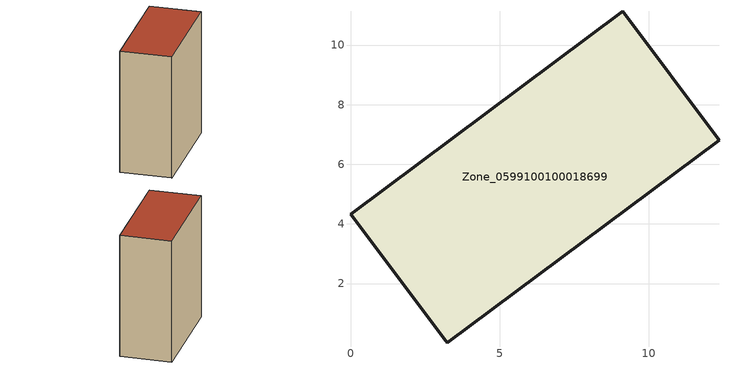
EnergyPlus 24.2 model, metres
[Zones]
Zone_0599100100018699
 floor ground (C_G): 3.2,0.09 0,4.33 9.13,11.14 12.36,6.81 3.25,0.01 z0
 wall outside (C_F): 12.36,6.81 9.13,11.14 0,4.33 3.2,0.09 3.25,0.01 12.36,6.81 z0:13.22
 roof outside (C_R): 0,4.33 3.2,0.09 3.25,0.01 12.36,6.81 9.13,11.14 z13.22
[BUILDING]
Pand.0599100100018699: North Axis=0; Terrain=City; Loads Convergence Tolerance Value=0.04; Temperature Convergence Tolerance Value=0.4; Solar Distribution=FullExterior; Maximum Number of Warmup Days=25; Minimum Number of Warmup Days=1
[Site:Location]
Rotterdam.The.Hague.AP_ZH_NLD Design_Conditions: Latitude=51.96; Longitude=4.45; Time Zone=1; Elevation=-4.5
[SITE:GROUNDTEMPERATURE:BUILDINGSURFACE]
18, 18, 18, 18, 18, 18, 18, 18, 18, 18, 18, 18
[MATERIAL] Thermal Absorptance=0.9; Solar Absorptance=0.7; Visible Absorptance=0.7
Name | Roughness | Thickness | Conductivity | Density | Specific Heat
G.TI.2015-2018 | MediumSmooth | 0.15 | 0.0428571 | 540 | 1210
F.TI.2015-2018 | Rough | 0.3 | 0.0666667 | 1920 | 840
R.TI.2015-2018 | MediumRough | 0.2 | 0.0333333 | 1500 | 1000
[CONSTRUCTION]
C_G: G.TI.2015-2018
C_F: F.TI.2015-2018
C_R: R.TI.2015-2018
[ZONE]
Zone_0599100100018699: Type=1; Multiplier=1; Ceiling Height=Autocalculate; Volume=Autocalculate; Floor Area=autocalculate; Part of Total Floor Area=Yes
[ZONEINFILTRATION:DESIGNFLOWRATE]
Infil_Zone_0599100100018699: Zone or ZoneList or Space or SpaceList=Zone_0599100100018699; Schedule=AlwaysOn; Design Flow Rate Calculation Method=Flow/Area; Flow Rate per Floor Area=0.0015; Constant Term Coefficient=1; Temperature Term Coefficient=0; Velocity Term Coefficient=0; Velocity Squared Term Coefficient=0
[HVACTEMPLATE:ZONE:IDEALLOADSAIRSYSTEM]
Zone_0599100100018699: Maximum Heating Supply Air Temperature=50; Minimum Cooling Supply Air Temperature=13; Maximum Heating Supply Air Humidity Ratio=0.0156; Minimum Cooling Supply Air Humidity Ratio=0.0077; Heating Limit=NoLimit; Cooling Limit=NoLimit; Dehumidification Control Type=ConstantSensibleHeatRatio; Cooling Sensible Heat Ratio=0.7; Dehumidification Setpoint=60; Humidification Control Type=None; Humidification Setpoint=30; Outdoor Air Method=None; Outdoor Air Flow Rate per Person=0.00944; Outdoor Air Flow Rate per Zone Floor Area=0; Outdoor Air Flow Rate per Zone=0; Demand Controlled Ventilation Type=None; Outdoor Air Economizer Type=NoEconomizer; Heat Recovery Type=None; Sensible Heat Recovery Effectiveness=0.7; Latent Heat Recovery Effectiveness=0.65
[ZONECONTROL:THERMOSTAT]
ThermostatControl_Zone_0599100100018699: Zone or ZoneList=Zone_0599100100018699; Control Type Schedule=DualSetpointControlType; Control 1=Thermostat_Zone_0599100100018699; Temperature Difference Between Cutout And Setpoint=0
[THERMOSTATSETPOINT:DUALSETPOINT]
Thermostat_Zone_0599100100018699: Heating Setpoint Temperature Schedule=HeatingSetpoint_Zone_0599100100018699; Cooling Setpoint Temperature Schedule=CoolingSetpoint_Zone_0599100100018699
[SCHEDULE:COMPACT]
HeatingSetpoint_Zone_0599100100018699: Through: 12/31, For: AllDays, Until: 24:00, 21
CoolingSetpoint_Zone_0599100100018699: Through: 12/31, For: AllDays, Until: 24:00, 24
DualSetpointControlType: Through: 12/31, For: AllDays, Until: 24:00, 4
AlwaysOn: Through: 12/31, For: AllDays, Until: 24:00, 1
